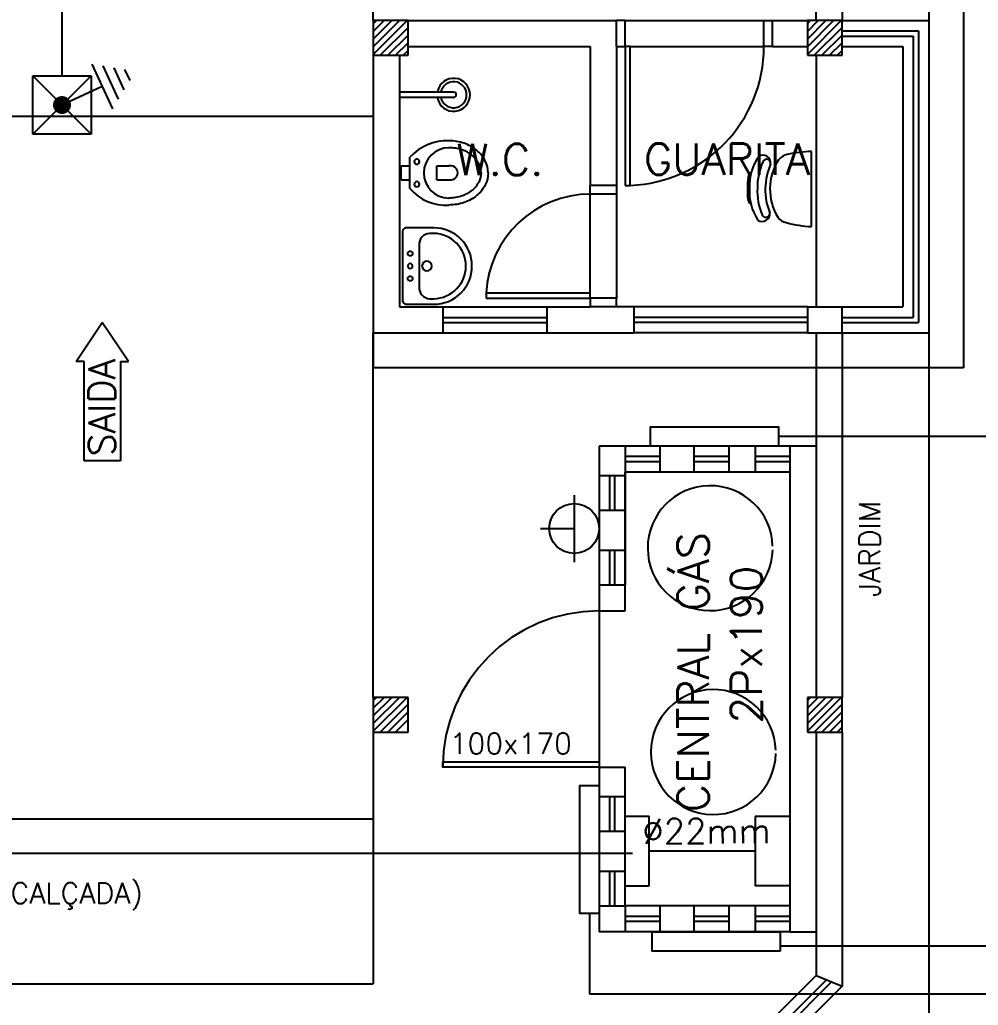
# Model space of a CAD drawing. Header units: millimetres. Extents: x 23536 to 47095, y 9984 to 20154.
# Drawn here: x 23557.49 to 23563.01, y 10065.25 to 10070.93 of the extents above; entities that cross this region are included whole.
import ezdxf
from ezdxf.enums import TextEntityAlignment as Align

# ---------------------------------------------------------------- set-up
doc = ezdxf.new("R2010")
doc.units = ezdxf.units.MM
doc.header["$LTSCALE"] = 30
doc.header["$MEASUREMENT"] = 0
doc.linetypes.add('HIDDEN', pattern=[0.375, 0.25, -0.125])
doc.linetypes.add('HIDDEN2', pattern=[0.1875, 0.125, -0.0625])
doc.layers.get('0').update_dxf_attribs({"linetype": 'CONTINUOUS'})
for name, color, linetype in [('DESNIVEL', 7, 'CONTINUOUS'), ('EXTINTOR', 10, 'CONTINUOUS'), ('INDICAÇÃO', 9, 'CONTINUOUS'), ('JANELAS_EXTERNO', 8, 'CONTINUOUS'), ('JANELAS_INTERNO', 8, 'CONTINUOUS'), ('LAYER4', 7, 'CONTINUOUS'), ('LAYER5', 9, 'CONTINUOUS'), ('PARA-RAIOS', 3, 'CONTINUOUS'), ('PAREDE', 2, 'CONTINUOUS'), ('PAREDE 2222222', 2, 'CONTINUOUS'), ('PORTAS', 3, 'CONTINUOUS'), ('PROJ01', 3, 'HIDDEN2'), ('PROJECAO', 6, 'HIDDEN2'), ('projeto', 8, 'CONTINUOUS'), ('PROJEÇÃO', 9, 'HIDDEN2'), ('TEXTINST', 3, 'CONTINUOUS'), ('TEXTO01', 2, 'CONTINUOUS'), ('TEXTO02', 3, 'CONTINUOUS')]:
    doc.layers.add(name, color=color, linetype=linetype)
doc.styles.add('60-125', font='ROMANS.shx', dxfattribs={"height": 0.187})
doc.styles.add('ROMANS', font='romans.shx', dxfattribs={"height": 0.14})

# ---------------------------------------------------------------- blocks, each defined once
blk = doc.blocks.new('*U147', base_point=(7288.13, -7284.99))
at = {"linetype": 'Continuous'}
for p, q in [((7308.57, -7257.16), (7322.57, -7287.48)), ((7315.99, -7258.33), (7326.49, -7281.07)), ((7323.42, -7259.5), (7330.42, -7274.66)), ((7330.84, -7260.67), (7334.34, -7268.25)), ((7268.13, -7304.99), (7308.13, -7264.99)), ((7268.13, -7264.99), (7308.13, -7304.99)), ((7268.13, -7264.99), (7308.13, -7264.99)), ((7268.13, -7304.99), (7268.13, -7264.99)), ((7308.13, -7264.99), (7308.13, -7304.99)), ((7315.57, -7272.32), (7290.92, -7283.71)), ((7308.13, -7304.99), (7268.13, -7304.99))]:
    blk.add_line(p, q, dxfattribs=at)
at = {"linetype": 'Continuous', "const_width": 6.14}
blk.add_lwpolyline([(7285.07, -7284.99, 1), (7291.2, -7284.99, 1)], format="xyb", close=True, dxfattribs=at)

msp = doc.modelspace()

# ---------------------------------------------------------------- linework, layer by layer
for points in [[(23561.8586, 10068.4698), (23561.1213, 10068.4698), (23561.1213, 10068.5803), (23561.8586, 10068.5803)], [(23560.8241, 10066.5134), (23560.8241, 10065.7761), (23560.7136, 10065.7761), (23560.7136, 10066.5134)], [(23561.8678, 10065.5592), (23561.1305, 10065.5592), (23561.1305, 10065.6698), (23561.8678, 10065.6698)]]:
    msp.add_lwpolyline(points, close=True)
at = {"layer": 'DESNIVEL'}
msp.add_line((23561.9241, 10065.6698), (23562.0741, 10065.6698), dxfattribs=at)
at = {"layer": 'EXTINTOR'}
for p, q in [((23560.6806, 10068.1867), (23560.6806, 10067.8013)), ((23560.4879, 10067.994), (23560.6806, 10067.994))]:
    msp.add_line(p, q, dxfattribs=at)
msp.add_circle((23560.6807, 10067.9948), 0.1434, dxfattribs=at)
at = {"layer": 'INDICAÇÃO', "color": 2}
for p, q in [((23557.8132, 10068.9574), (23557.9631, 10069.1821)), ((23558.1131, 10068.9574), (23557.9631, 10069.1821)), ((23557.8582, 10068.9574), (23557.8132, 10068.9574)), ((23557.8582, 10068.3851), (23557.8582, 10068.9574)), ((23558.0681, 10068.9574), (23558.0681, 10068.3851)), ((23558.0681, 10068.9574), (23558.1131, 10068.9574)), ((23558.0681, 10068.3851), (23557.8582, 10068.3851))]:
    msp.add_line(p, q, dxfattribs=at)
at = {"layer": 'JANELAS_EXTERNO'}
for p, q in [((23561.1741, 10068.4698), (23560.9741, 10068.4698)), ((23561.5711, 10068.4698), (23561.3711, 10068.4698)), ((23561.9241, 10068.4698), (23561.7241, 10068.4698)), ((23561.1741, 10068.3198), (23560.9741, 10068.3198)), ((23561.5711, 10068.3198), (23561.3711, 10068.3198)), ((23561.9241, 10068.3198), (23561.7241, 10068.3198)), ((23560.8241, 10067.8698), (23560.8241, 10067.6698)), ((23560.9741, 10067.8698), (23560.9741, 10067.6698))]:
    msp.add_line(p, q, dxfattribs=at)
at = {"layer": 'JANELAS_INTERNO'}
for p, q in [((23561.1741, 10068.4098), (23560.9741, 10068.4098)), ((23561.5711, 10068.4098), (23561.3711, 10068.4098)), ((23561.9241, 10068.4098), (23561.7241, 10068.4098)), ((23561.1741, 10068.3798), (23560.9741, 10068.3798)), ((23561.5711, 10068.3798), (23561.3711, 10068.3798)), ((23561.9241, 10068.3798), (23561.7241, 10068.3798)), ((23560.8241, 10068.3003), (23560.9741, 10068.3003)), ((23560.8841, 10068.3003), (23560.8841, 10068.1003)), ((23560.9141, 10068.3003), (23560.9141, 10068.1003)), ((23560.8241, 10068.1003), (23560.9741, 10068.1003)), ((23560.8241, 10067.8698), (23560.9741, 10067.8698)), ((23560.8841, 10067.8698), (23560.8841, 10067.6698)), ((23560.9141, 10067.8698), (23560.9141, 10067.6698)), ((23560.8241, 10067.6698), (23560.9741, 10067.6698)), ((23560.8241, 10066.4503), (23560.9741, 10066.4503)), ((23560.8841, 10066.4503), (23560.8841, 10066.2503)), ((23560.9141, 10066.4503), (23560.9141, 10066.2503)), ((23560.8241, 10066.2503), (23560.9741, 10066.2503)), ((23560.8241, 10066.0198), (23560.9741, 10066.0198)), ((23560.8841, 10066.0198), (23560.8841, 10065.8198)), ((23560.9141, 10066.0198), (23560.9141, 10065.8198)), ((23560.8241, 10065.8198), (23560.9741, 10065.8198)), ((23561.1741, 10065.7598), (23560.9741, 10065.7598)), ((23561.5711, 10065.7598), (23561.3711, 10065.7598)), ((23561.9241, 10065.7598), (23561.7241, 10065.7598)), ((23561.1741, 10065.7298), (23560.9741, 10065.7298)), ((23561.5711, 10065.7298), (23561.3711, 10065.7298)), ((23561.9241, 10065.7298), (23561.7241, 10065.7298))]:
    msp.add_line(p, q, dxfattribs=at)
at = {"layer": 'LAYER4'}
for p, q in [((23560.9741, 10066.3366), (23561.1128, 10066.3366)), ((23561.1128, 10065.9366), (23561.1128, 10066.3366)), ((23561.7241, 10066.3358), (23561.7241, 10065.9358)), ((23561.9241, 10066.3358), (23561.7241, 10066.3358)), ((23560.9741, 10065.9366), (23561.1128, 10065.9366)), ((23561.9241, 10065.9358), (23561.7241, 10065.9358))]:
    msp.add_line(p, q, dxfattribs=at)
for centre in [(23561.4645, 10067.8815), (23561.4827, 10066.7068)]:
    msp.add_arc(centre, 0.36, 1.7534, 358.5588, dxfattribs=at)
at = {"layer": 'LAYER5'}
msp.add_line((23560.8241, 10067.5198), (23560.8241, 10066.6198), dxfattribs=at)
at = {"layer": 'PAREDE'}
for p, q in [((23560.9741, 10068.4698), (23560.9741, 10068.3198)), ((23561.1741, 10068.4698), (23561.1741, 10068.3198)), ((23561.3711, 10068.4698), (23561.3711, 10068.3198)), ((23561.5711, 10068.4698), (23561.5711, 10068.3198)), ((23561.7241, 10068.4698), (23561.7241, 10068.3198)), ((23561.9241, 10068.4698), (23561.9241, 10068.3198)), ((23560.9741, 10065.8198), (23560.9741, 10065.6698)), ((23561.1741, 10065.8198), (23561.1741, 10065.6698)), ((23561.3711, 10065.8198), (23561.3711, 10065.6698)), ((23561.5711, 10065.8198), (23561.5711, 10065.6698)), ((23561.7241, 10065.8198), (23561.7241, 10065.6698)), ((23561.9241, 10065.8198), (23561.9241, 10065.6698))]:
    msp.add_line(p, q, dxfattribs=at)
at = {"layer": 'PAREDE 2222222'}
for p, q in [((23562.0741, 10068.4698), (23560.8241, 10068.4698)), ((23560.8241, 10068.4698), (23560.8241, 10067.5198)), ((23560.8241, 10068.4698), (23560.8241, 10067.5198)), ((23560.8241, 10068.4698), (23560.8241, 10067.6698)), ((23561.9241, 10068.4698), (23560.9741, 10068.4698)), ((23560.9741, 10068.4698), (23560.9741, 10067.6698)), ((23562.0741, 10068.4698), (23562.0741, 10067.0216)), ((23560.9741, 10067.5198), (23560.9741, 10068.3198)), ((23561.9241, 10068.3198), (23560.9741, 10068.3198)), ((23561.9241, 10068.3198), (23561.9241, 10065.8198)), ((23560.8241, 10067.5198), (23560.9741, 10067.5198)), ((23562.0741, 10066.8216), (23562.0741, 10065.6698)), ((23560.8241, 10066.6198), (23560.8241, 10065.6698)), ((23560.8241, 10066.6198), (23560.9741, 10066.6198)), ((23560.9741, 10065.8198), (23560.9741, 10066.6198)), ((23561.9241, 10065.8198), (23560.9741, 10065.8198)), ((23561.9241, 10065.6698), (23560.8241, 10065.6698))]:
    msp.add_line(p, q, dxfattribs=at)
at = {"layer": 'PORTAS'}
msp.add_lwpolyline([(23560.8241, 10066.6198), (23559.9241, 10066.6198), (23559.9241, 10066.6498), (23560.8241, 10066.6498)], close=True, dxfattribs=at)
at = {"layer": 'PROJ01'}
for p, q in [((23564.0704, 10068.525), (23561.8586, 10068.525)), ((23560.7689, 10065.7761), (23560.7689, 10065.3138)), ((23561.8678, 10065.5894), (23564.0704, 10065.5894)), ((23560.7689, 10065.3138), (23566.738, 10065.3138))]:
    msp.add_line(p, q, dxfattribs=at)
at = {"layer": 'PROJECAO', "color": 3, "linetype": 'HIDDEN'}
for p, q in [((23557.7309, 10073.6037), (23557.7309, 10070.6037)), ((23561.7241, 10066.1358), (23561.1128, 10066.1358)), ((23554.4241, 10066.1249), (23561.0161, 10066.1249))]:
    msp.add_line(p, q, dxfattribs=at)
at = {"layer": 'projeto'}
for p, q in [((23562.7241, 10077.6716), (23562.7241, 10070.9216)), ((23562.0741, 10070.9216), (23562.0741, 10076.1216)), ((23562.2241, 10076.1216), (23562.2241, 10070.9216)), ((23559.5241, 10070.9216), (23559.5241, 10075.3716)), ((23559.5241, 10070.9216), (23559.5241, 10071.1216)), ((23562.9241, 10071.1216), (23562.9241, 10068.9216)), ((23559.7241, 10070.9216), (23559.5241, 10070.9216)), ((23559.5241, 10070.9216), (23559.5241, 10070.7216)), ((23559.5241, 10070.903), (23559.5428, 10070.9216)), ((23559.5241, 10070.8588), (23559.587, 10070.9216)), ((23559.5241, 10070.8146), (23559.6312, 10070.9216)), ((23559.5241, 10070.7704), (23559.6754, 10070.9216)), ((23559.5241, 10070.7262), (23559.7195, 10070.9216)), ((23559.7241, 10070.9216), (23560.9241, 10070.9216)), ((23559.7241, 10070.7216), (23559.7241, 10070.9216)), ((23560.9241, 10070.7716), (23560.9241, 10070.9216)), ((23560.9741, 10070.9216), (23560.9241, 10070.9216)), ((23560.9741, 10070.9216), (23561.7741, 10070.9216)), ((23560.9741, 10070.7716), (23560.9741, 10070.9216)), ((23561.7741, 10070.7716), (23561.7741, 10070.9216)), ((23561.7741, 10070.9216), (23561.8241, 10070.9216)), ((23561.8241, 10070.9216), (23562.0241, 10070.9216)), ((23561.8241, 10070.7716), (23561.8241, 10070.9216)), ((23562.2241, 10070.9216), (23562.0241, 10070.9216)), ((23562.0241, 10070.9216), (23562.0241, 10070.7216)), ((23562.0241, 10070.903), (23562.0428, 10070.9216)), ((23562.0241, 10070.8588), (23562.087, 10070.9216)), ((23562.0241, 10070.8146), (23562.1312, 10070.9216)), ((23562.0241, 10070.7704), (23562.1754, 10070.9216)), ((23562.0241, 10070.7262), (23562.2195, 10070.9216)), ((23562.2241, 10070.9216), (23562.7241, 10070.9216)), ((23562.2241, 10070.7216), (23562.2241, 10070.9216)), ((23562.7241, 10070.9216), (23562.7241, 10069.1216)), ((23559.5637, 10070.7216), (23559.7241, 10070.882)), ((23562.0637, 10070.7216), (23562.2241, 10070.882)), ((23562.2241, 10070.8616), (23562.6641, 10070.8616)), ((23562.6641, 10070.8616), (23562.6641, 10069.1816)), ((23559.6079, 10070.7216), (23559.7241, 10070.8378)), ((23559.6521, 10070.7216), (23559.7241, 10070.7937)), ((23562.1079, 10070.7216), (23562.2241, 10070.8378)), ((23562.1521, 10070.7216), (23562.2241, 10070.7937)), ((23562.2241, 10070.8316), (23562.6341, 10070.8316)), ((23562.6341, 10070.8316), (23562.6341, 10069.2116)), ((23559.6963, 10070.7216), (23559.7241, 10070.7495)), ((23559.7241, 10070.7716), (23560.7741, 10070.7716)), ((23560.7741, 10070.7716), (23560.7741, 10069.9716)), ((23560.9241, 10070.7716), (23560.9241, 10069.9716)), ((23560.9241, 10070.7716), (23560.9741, 10070.7716)), ((23561.0041, 10070.7716), (23560.9741, 10070.7716)), ((23560.9741, 10070.7716), (23560.9741, 10069.9716)), ((23561.0041, 10070.7716), (23561.7741, 10070.7716)), ((23561.0041, 10069.9716), (23561.0041, 10070.7716)), ((23561.8241, 10070.7716), (23561.7741, 10070.7716)), ((23561.8241, 10070.7716), (23562.0241, 10070.7716)), ((23562.1963, 10070.7216), (23562.2241, 10070.7495)), ((23562.2241, 10070.7716), (23562.5741, 10070.7716)), ((23562.5741, 10070.7716), (23562.5741, 10069.2716)), ((23559.5241, 10070.7216), (23559.5241, 10069.1216)), ((23559.5241, 10070.7216), (23559.7241, 10070.7216)), ((23559.6741, 10070.7216), (23559.6741, 10069.2716)), ((23562.0241, 10070.7216), (23562.2241, 10070.7216)), ((23562.0741, 10070.7216), (23562.0741, 10069.2716)), ((23543.7241, 10070.3716), (23559.5241, 10070.3716)), ((23562.0488, 10069.7352), (23562.0488, 10070.167)), ((23559.735, 10069.9539), (23559.735, 10070.1339)), ((23559.685, 10070.0039), (23559.685, 10070.0839)), ((23559.685, 10070.0839), (23559.735, 10070.0839)), ((23559.89, 10070.0039), (23559.89, 10070.0839)), ((23559.89, 10070.0839), (23559.96, 10070.0839)), ((23559.685, 10070.0039), (23559.735, 10070.0039)), ((23559.89, 10070.0039), (23559.96, 10070.0039)), ((23561.6873, 10070.0371), (23561.7017, 10070.048)), ((23560.9241, 10069.9716), (23560.7741, 10069.9716)), ((23560.7741, 10069.9216), (23560.7741, 10069.9716)), ((23560.9241, 10069.9716), (23560.9241, 10069.9216)), ((23560.9741, 10069.9716), (23561.0041, 10069.9716)), ((23560.7741, 10069.3516), (23560.7741, 10069.9216)), ((23560.9241, 10069.9216), (23560.7741, 10069.9216)), ((23560.9241, 10069.9216), (23560.9241, 10069.3216)), ((23561.6849, 10069.8761), (23561.6989, 10069.8647)), ((23560.7741, 10069.3516), (23560.1741, 10069.3516)), ((23560.1741, 10069.3516), (23560.1741, 10069.3216)), ((23560.1741, 10069.3216), (23560.7741, 10069.3216)), ((23560.7741, 10069.3216), (23560.7741, 10069.3516)), ((23560.9241, 10069.3216), (23560.7741, 10069.3216)), ((23560.7741, 10069.3216), (23560.7741, 10069.2716)), ((23560.9241, 10069.2716), (23560.9241, 10069.3216)), ((23559.6741, 10069.2716), (23559.9241, 10069.2716)), ((23559.9241, 10069.2716), (23559.9241, 10069.1216)), ((23559.9241, 10069.2716), (23560.5241, 10069.2716)), ((23560.5241, 10069.2716), (23560.7741, 10069.2716)), ((23560.5241, 10069.2716), (23560.5241, 10069.1216)), ((23561.0241, 10069.2716), (23560.7741, 10069.2716)), ((23561.0241, 10069.2716), (23561.0241, 10069.1216)), ((23562.0241, 10069.2716), (23561.0241, 10069.2716)), ((23562.0241, 10069.2716), (23562.2241, 10069.2716)), ((23562.0241, 10069.2716), (23562.0241, 10069.1216)), ((23562.2241, 10069.1216), (23562.2241, 10069.2716)), ((23562.2241, 10069.2716), (23562.5741, 10069.2716)), ((23559.9241, 10069.2116), (23560.5241, 10069.2116)), ((23562.0241, 10069.2116), (23561.0241, 10069.2116)), ((23562.2241, 10069.2116), (23562.6341, 10069.2116)), ((23559.9241, 10069.1816), (23560.5241, 10069.1816)), ((23562.0241, 10069.1816), (23561.0241, 10069.1816)), ((23562.2241, 10069.1816), (23562.6641, 10069.1816)), ((23559.5241, 10067.0216), (23559.5241, 10069.1216)), ((23559.5241, 10069.1216), (23559.9241, 10069.1216)), ((23559.5241, 10069.1216), (23559.5241, 10068.9216)), ((23559.9241, 10069.1216), (23560.5241, 10069.1216)), ((23560.5241, 10069.1216), (23561.0241, 10069.1216)), ((23562.0241, 10069.1216), (23561.0241, 10069.1216)), ((23562.0241, 10069.1216), (23562.2241, 10069.1216)), ((23562.0741, 10069.1216), (23562.0741, 10067.0216)), ((23562.2241, 10069.1216), (23562.7241, 10069.1216)), ((23562.2241, 10069.1216), (23562.2241, 10067.0216)), ((23562.7241, 10069.1216), (23562.7241, 10065.1501)), ((23562.9241, 10068.9216), (23559.5241, 10068.9216)), ((23559.7241, 10067.0216), (23559.5241, 10067.0216)), ((23559.5241, 10067.0216), (23559.5241, 10066.8216)), ((23559.5241, 10067.003), (23559.5428, 10067.0216)), ((23559.5241, 10066.9588), (23559.587, 10067.0216)), ((23559.5241, 10066.9146), (23559.6312, 10067.0216)), ((23559.5241, 10066.8704), (23559.6754, 10067.0216)), ((23559.5241, 10066.8262), (23559.7195, 10067.0216)), ((23559.7241, 10066.8216), (23559.7241, 10067.0216)), ((23562.2241, 10067.0216), (23562.0241, 10067.0216)), ((23562.0241, 10067.0216), (23562.0241, 10066.8216)), ((23562.0241, 10067.003), (23562.0428, 10067.0216)), ((23562.0241, 10066.9588), (23562.087, 10067.0216)), ((23562.0241, 10066.9146), (23562.1312, 10067.0216)), ((23562.0241, 10066.8704), (23562.1754, 10067.0216)), ((23562.0241, 10066.8262), (23562.2195, 10067.0216)), ((23562.2241, 10066.8216), (23562.2241, 10067.0216)), ((23559.5637, 10066.8216), (23559.7241, 10066.982)), ((23559.6079, 10066.8216), (23559.7241, 10066.9378)), ((23562.0637, 10066.8216), (23562.2241, 10066.982)), ((23562.1079, 10066.8216), (23562.2241, 10066.9378)), ((23559.6521, 10066.8216), (23559.7241, 10066.8937)), ((23562.1521, 10066.8216), (23562.2241, 10066.8937)), ((23559.5241, 10066.8216), (23559.5241, 10065.3716)), ((23559.5241, 10066.8216), (23559.7241, 10066.8216)), ((23562.0241, 10066.8216), (23562.2241, 10066.8216)), ((23562.0741, 10066.8216), (23562.0741, 10065.4193)), ((23562.1963, 10066.8216), (23562.2241, 10066.8495)), ((23562.2241, 10066.8216), (23562.2241, 10065.3572)), ((23547.9241, 10066.3216), (23559.5241, 10066.3216)), ((23562.0741, 10065.4193), (23561.6265, 10064.9716)), ((23562.0741, 10065.4193), (23562.2241, 10065.3572)), ((23543.7241, 10065.3716), (23559.5241, 10065.3716)), ((23554.5741, 10065.3716), (23559.4741, 10065.3716)), ((23562.1341, 10065.3945), (23561.6513, 10064.9116)), ((23562.1641, 10065.382), (23561.6638, 10064.8816)), ((23562.2241, 10065.3572), (23561.6886, 10064.8216))]:
    msp.add_line(p, q, dxfattribs=at)
at = {"layer": 'projeto', "linetype": 'Continuous'}
for p, q in [((23559.9867, 10070.509), (23559.6741, 10070.509)), ((23559.9867, 10070.479), (23559.6741, 10070.479))]:
    msp.add_line(p, q, dxfattribs=at)
at = {"layer": 'projeto'}
for points in [[(23560.185, 10070.0439, 0.117198), (23560.1686, 10070.1128, 0.104374), (23560.1191, 10070.1747, 0.090216), (23560.048, 10070.2144, 0.082248), (23559.96, 10070.2289, 0.082248)], [(23560.145, 10070.0439, 0.117198), (23560.1329, 10070.0948, 0.104374), (23560.0937, 10070.1438, 0.090216), (23560.0351, 10070.1765, 0.082248), (23559.96, 10070.1889, 0.082248)], [(23560.145, 10070.0439, -0.117198), (23560.1329, 10069.993, -0.104374), (23560.0937, 10069.944, -0.090216), (23560.0351, 10069.9114, -0.082248), (23559.96, 10069.8989, -0.082248)], [(23560.185, 10070.0439, -0.117198), (23560.1686, 10069.975, -0.104374), (23560.1191, 10069.9131, -0.090216), (23560.048, 10069.8735, -0.082248), (23559.96, 10069.8589, -0.082248)], [(23559.8736, 10069.7271), (23559.7115, 10069.7271, 0.329338), (23559.6925, 10069.7091), (23559.6925, 10069.5071), (23559.6925, 10069.305, 0.329338), (23559.7115, 10069.2871), (23559.8736, 10069.2871)], [(23559.8725, 10069.2871, 0.415717), (23560.0925, 10069.5071, 0.415717), (23559.8725, 10069.7271, 0.415717)], [(23560.0573, 10069.5071, 0.407394), (23559.8725, 10069.6951), (23559.8485, 10069.6951, 0.423247), (23559.7885, 10069.6271), (23559.7885, 10069.5071), (23559.7885, 10069.3871, 0.423247), (23559.8485, 10069.3191), (23559.8725, 10069.3191, 0.407394), (23560.0573, 10069.5071)]]:
    msp.add_lwpolyline(points, format="xyb", dxfattribs=at)
for points in [[(23559.775, 10070.0939, 1), (23559.775, 10070.1239, 1)], [(23559.775, 10069.9639, 1), (23559.775, 10069.9939, 1)], [(23559.7225, 10069.5071, 1), (23559.7505, 10069.5071, 1)], [(23559.8045, 10069.5071, 1), (23559.8605, 10069.5071, 1)]]:
    msp.add_lwpolyline(points, format="xyb", close=True, dxfattribs=at)
at = {"layer": 'projeto', "linetype": 'HIDDEN'}
for centre in [(23559.7365, 10069.5791), (23559.7365, 10069.4351)]:
    msp.add_circle(centre, 0.014, dxfattribs=at)
at = {"layer": 'projeto'}
for centre, radius, start, end in [((23560.9741, 10070.7716), 0.8, 272.1491, 0), ((23559.9484, 10069.9423), 0.2869, 87.6946, 138.0865), ((23559.96, 10070.0439), 0.145, 90, 270), ((23562.0553, 10069.5473), 0.6198, 90.6014, 103.6927), ((23561.9884, 10069.9689), 0.2975, 145.0399, 182.3791), ((23561.7683, 10070.1015), 0.0446, 352.3647, 122.0357), ((23561.7895, 10070.0991), 0.0232, 351.4236, 158.2308), ((23562.1192, 10069.9501), 0.3104, 147.0583, 211.2285), ((23561.9225, 10070.0706), 0.08, 99.9948, 142.913), ((23559.969, 10070.0439), 0.041, 257.3196, 102.6804), ((23562.0994, 10069.9591), 0.3633, 155.8563, 180.5156), ((23562.1476, 10069.9483), 0.3661, 156.2689, 178.9241), ((23561.9156, 10069.9783), 0.2357, 165.5714, 185.588), ((23559.9416, 10070.1294), 0.2711, 220.3321, 273.8868), ((23561.9148, 10069.928), 0.2357, 172.6987, 192.7153), ((23561.9879, 10069.9353), 0.2975, 175.9076, 213.2468), ((23562.0991, 10069.9417), 0.3633, 177.7711, 202.4304), ((23562.1476, 10069.9511), 0.3661, 179.3627, 202.0179), ((23560.7741, 10069.3216), 0.6, 90, 177.134), ((23561.7639, 10069.8092), 0.0446, 236.251, 5.922), ((23561.7851, 10069.811), 0.0232, 200.056, 6.8631), ((23561.919, 10069.8355), 0.08, 215.3737, 258.2919), ((23562.0674, 10070.3547), 0.6198, 254.594, 268.2823)]:
    msp.add_arc(centre, radius, start, end, dxfattribs=at)
at = {"layer": 'projeto', "linetype": 'Continuous'}
for radius, start, end in [(0.095, 191.537, 168.463), (0.075, 191.537, 168.463), (0.015, 270, 90)]:
    msp.add_arc((23559.9867, 10070.494), radius, start, end, dxfattribs=at)
at = {"layer": 'PROJEÇÃO'}
msp.add_arc((23560.8241, 10066.6198), 0.9, 90, 180, dxfattribs=at)

# ---------------------------------------------------------------- block references
at = {"layer": 'PARA-RAIOS', "xscale": 0.008437500000582077, "yscale": 0.008437500000582077, "zscale": 0.008437499999160991}
msp.add_blockref('*U147', (23557.7309, 10070.435), dxfattribs=at)

# ---------------------------------------------------------------- texts
at = {"layer": 'projeto', "style": 'ROMANS'}
for s, height, p in [('W.C.', 0.18, (23560.0028, 10070.2109)), ('GUARITA', 0.18, (23561.0831, 10070.2135)), ('ÁREA PERMEÁVEL (CALÇADA)', 0.12, (23555.9022, 10065.9536))]:
    msp.add_text(s, height=height, dxfattribs=at).set_placement(p, align=Align.TOP_LEFT)
msp.add_text('JARDIM', height=0.12, rotation=90, dxfattribs=at).set_placement((23562.3229, 10067.5996), align=Align.TOP_LEFT)
at = {"layer": 'TEXTINST', "style": '60-125'}
msp.add_text('SAIDA', height=0.15408, rotation=90, dxfattribs=at).set_placement((23558.0373, 10068.4115))
msp.add_text('%%C22mm', height=0.144, rotation=0.3222, dxfattribs=at).set_placement((23561.444, 10066.18), align=Align.CENTER)
at = {"layer": 'TEXTO01', "style": 'ROMANS'}
for s, p in [('CENTRAL GÁS', (23561.2765, 10066.3608)), ('2Px190', (23561.5825, 10066.8705))]:
    msp.add_text(s, height=0.18, rotation=90, dxfattribs=at).set_placement(p, align=Align.TOP_LEFT)
at = {"layer": 'TEXTO02', "style": 'ROMANS'}
msp.add_text('100x170', height=0.12, rotation=360, dxfattribs=at).set_placement((23559.9636, 10066.8155), align=Align.TOP_LEFT)

doc.saveas('drawing.dxf')
